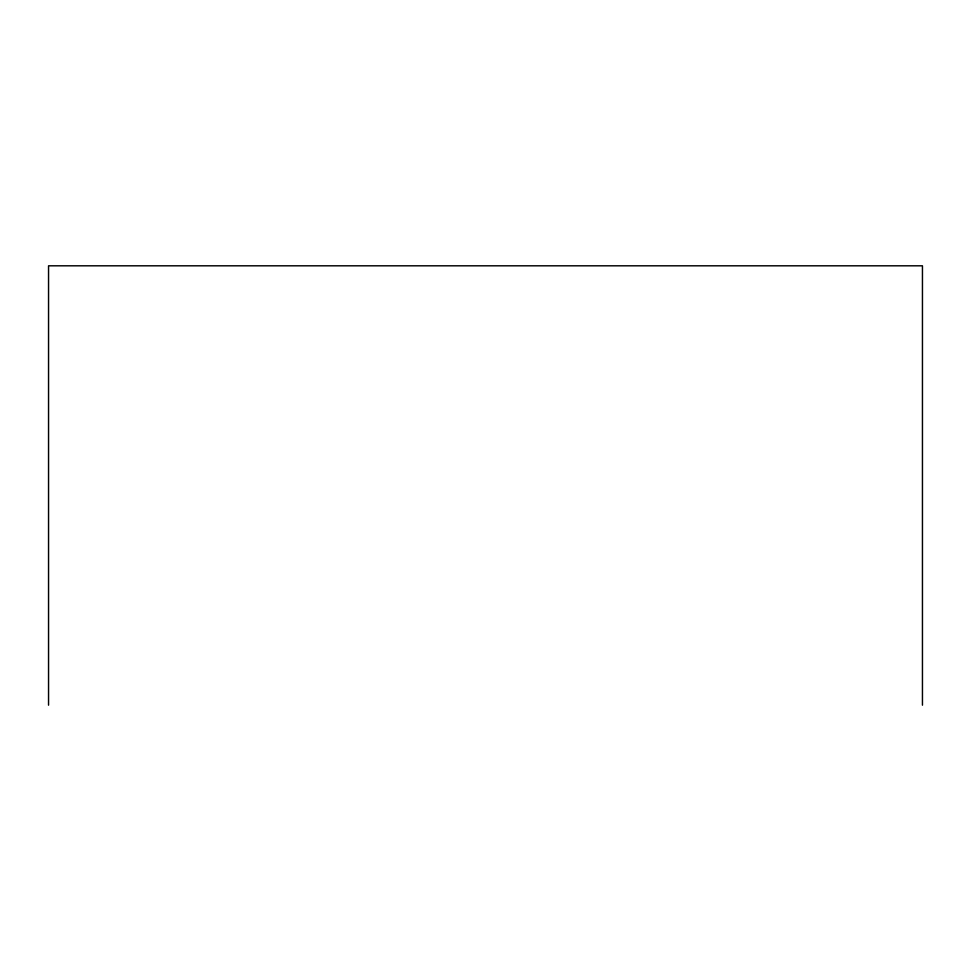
<?xml version="1.0" encoding="UTF-8"?>
<svg xmlns="http://www.w3.org/2000/svg" width="971" height="971" viewBox="0 0 971 971"><rect width="100%" height="100%" fill="white"/><g stroke="black" fill="none" stroke-linecap="round" stroke-linejoin="round"><path stroke-width="1.46" d="M922.45 705.189L922.45 265.811L48.55 265.811L48.55 705.189"/></g></svg>
